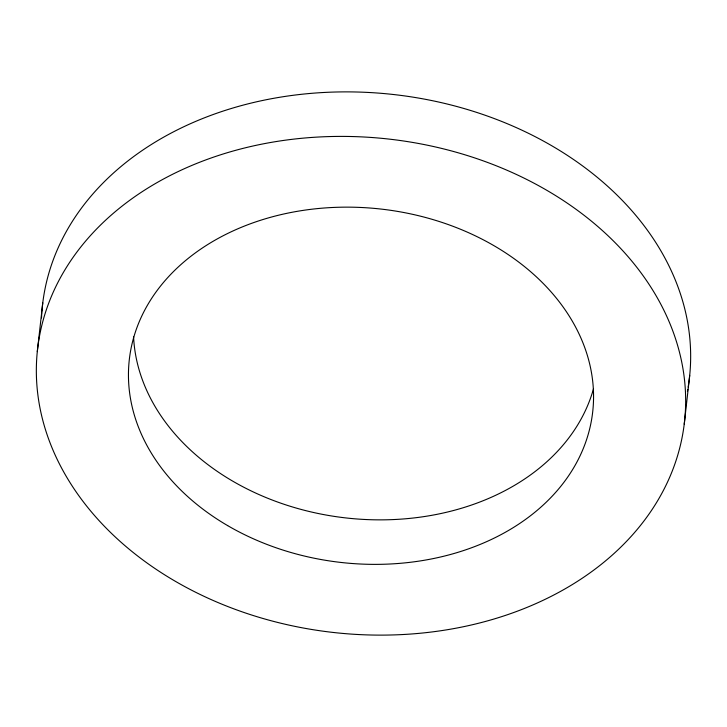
<?xml version="1.0" encoding="UTF-8"?>
<svg xmlns="http://www.w3.org/2000/svg" width="727" height="727" viewBox="0 0 727 727"><rect width="100%" height="100%" fill="white"/><g stroke="black" fill="none" stroke-linecap="round" stroke-linejoin="round"><path stroke-width="1.09" d="M37.295 351.632L42.775 302.814M684.225 424.186A325.505 248.252 6.4 0 0 225.797 153.17A325.505 248.252 6.4 0 0 172.99 579.919A325.505 248.252 6.4 0 0 684.225 424.186L689.705 375.368M41.902 311.429A325.505 248.252 6.4 0 1 395.779 94.774A325.505 248.252 6.4 0 1 688.142 387.182M687.778 389.318A325.505 248.252 6.4 0 1 687.388 391.453M41.512 317.926A325.505 248.252 6.4 0 1 41.821 312.51M593.486 388.872A233.167 177.824 6.4 0 1 345.77 517.915A233.167 177.824 6.4 0 1 133.577 336.674M227.651 525.612A233.167 177.824 6.4 0 0 592.678 412.055A233.167 177.824 6.4 0 0 262.683 219.609A233.167 177.824 6.4 0 0 227.651 525.612"/></g></svg>
